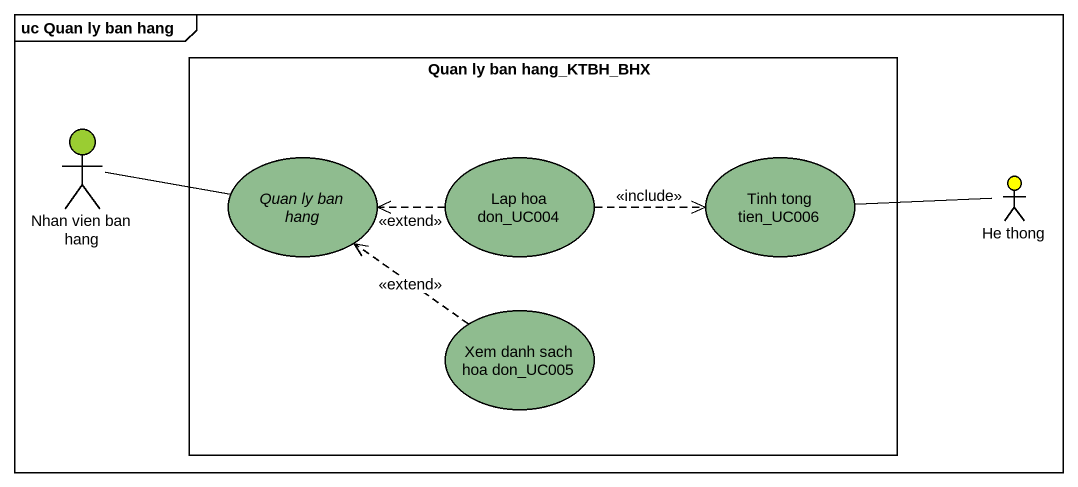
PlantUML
@startuml
mainframe uc Quan ly ban hang
rectangle "Quan ly ban hang_KTBH_BHX" as Quan_ly_ban_hang_KTBH_BHX {
  usecase "Quan ly ban hang" as Quan_ly_ban_hang #8FBC8F
  usecase "Lap hoa don_UC004" as Lap_hoa_don_UC004 #8FBC8F
  usecase "Tinh tong tien_UC006" as Tinh_tong_tien_UC006 #8FBC8F
  usecase "Xem danh sach hoa don_UC005" as Xem_danh_sach_hoa_don_UC005 #8FBC8F
}
actor "Nhan vien ban hang" as Nhan_vien_ban_hang #9ACD32
actor "He thong" as He_thong #FFFF00
Nhan_vien_ban_hang -right- Quan_ly_ban_hang
Lap_hoa_don_UC004 .left.> Quan_ly_ban_hang : <<extend>>
Lap_hoa_don_UC004 .right.> Tinh_tong_tien_UC006 : <<include>>
He_thong -left- Tinh_tong_tien_UC006
Xem_danh_sach_hoa_don_UC005 .up.> Quan_ly_ban_hang : <<extend>>
@enduml
